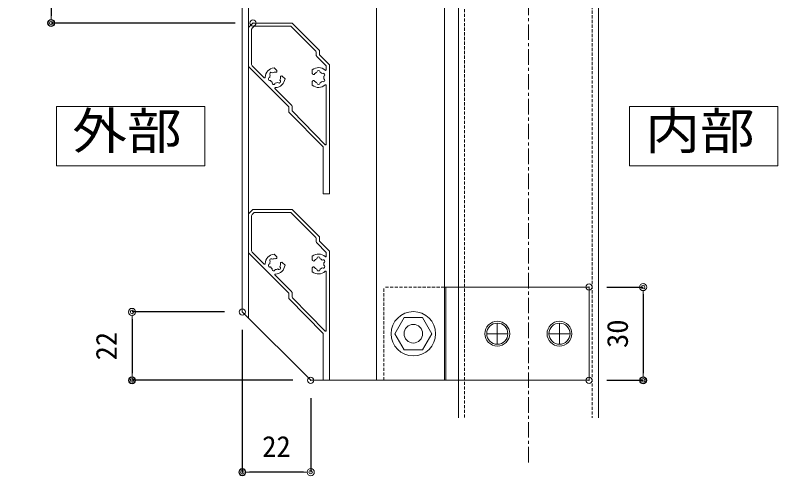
# Model space of a CAD drawing. Units: millimetres, scale not verified. Extents: x -1682 to 1682, y -1188 to 1188.
# Drawn here: x 276.9 to 767.4, y 49.9 to 346.4 of the extents above; entities that cross this region are included whole.
import ezdxf
from ezdxf.enums import TextEntityAlignment as Align

# ---------------------------------------------------------------- set-up
doc = ezdxf.new("R2010")
doc.units = ezdxf.units.MM
doc.header["$LTSCALE"] = 8
doc.header["$PDMODE"] = 32
doc.header["$PDSIZE"] = 4
doc.linetypes.add('USER1', pattern=[2, 1.25, -0.25, 0.25, -0.25])
doc.linetypes.add('USER3', pattern=[0.375, 0.25, -0.125])
for name, color, linetype, lineweight in [('0-0_0', 7, 'Continuous', 18), ('0-1_DEFPOINTS', 7, 'Continuous', 18), ('0-5_6ﾊｯﾁﾝｸﾞ', 4, 'Continuous', 18), ('0-7_3中心線', 2, 'USER1', 18), ('0-B_P4-12', 7, 'Continuous', 18), ('0-C_4アルミ', 6, 'Continuous', 18), ('0-F_2躯体隠れ', 6, 'USER3', 18)]:
    doc.layers.add(name, color=color, linetype=linetype, lineweight=lineweight)
doc.layers.add('0-9_1手摺寸法', color=7, linetype='Continuous')
doc.styles.add('ＭＳ ゴシック', font='')
doc.styles.get('ＭＳ ゴシック').set_extended_font_data('MS Gothic')

# ---------------------------------------------------------------- blocks, each defined once
blk = doc.blocks.new('_ORIGIN2')
at = {"layer": '0-0_0'}
blk.add_line((-0.5, 0), (-1, 0), dxfattribs=at)
for radius in [0.5, 0.25]:
    blk.add_circle((0, 0), radius, dxfattribs=at)
blk = doc.blocks.new('D9')
at = {"layer": '0-1_DEFPOINTS'}
for p in [(571.513, 885.334), (441.78, 765.334), (571.513, 765.334)]:
    blk.add_point(p, dxfattribs=at)
at = {"layer": '0-9_1手摺寸法'}
for p, q in [((560.013, 885.334), (441.78, 885.334)), ((441.78, 880.734), (441.78, 769.934)), ((560.013, 765.334), (441.78, 765.334))]:
    blk.add_line(p, q, dxfattribs=at)
at = {"layer": '0-9_1手摺寸法', "xscale": 4.6, "yscale": 4.6}
for p, rotation in [((441.78, 885.334), 90), ((441.78, 765.334), 270)]:
    blk.add_blockref('_ORIGIN2', p, dxfattribs=dict(at, rotation=rotation))
at = {"layer": '0-9_1手摺寸法', "style": 'ＭＳ ゴシック'}
blk.add_text('60', height=13.49, rotation=90, dxfattribs=at).set_placement((436.03, 816.134), align=Align.BOTTOM_LEFT)
blk = doc.blocks.new('D10')
at = {"layer": '0-1_DEFPOINTS'}
for p in [(564.713, 579.334), (493.772, 535.334), (608.713, 535.334)]:
    blk.add_point(p, dxfattribs=at)
at = {"layer": '0-9_1手摺寸法'}
for p, q in [((553.213, 579.334), (493.772, 579.334)), ((493.772, 574.734), (493.772, 539.934)), ((597.213, 535.334), (493.772, 535.334))]:
    blk.add_line(p, q, dxfattribs=at)
at = {"layer": '0-9_1手摺寸法', "xscale": 4.6, "yscale": 4.6}
for p, rotation in [((493.772, 579.334), 90), ((493.772, 535.334), 270)]:
    blk.add_blockref('_ORIGIN2', p, dxfattribs=dict(at, rotation=rotation))
at = {"layer": '0-9_1手摺寸法', "style": 'ＭＳ ゴシック'}
blk.add_text('22', height=13.49, rotation=90, dxfattribs=at).set_placement((488.022, 548.134), align=Align.BOTTOM_LEFT)
blk = doc.blocks.new('D11')
at = {"layer": '0-1_DEFPOINTS'}
for p in [(564.713, 579.334), (608.713, 535.334), (564.713, 476.181)]:
    blk.add_point(p, dxfattribs=at)
at = {"layer": '0-9_1手摺寸法'}
for p, q in [((564.713, 567.834), (564.713, 476.181)), ((608.713, 523.834), (608.713, 476.181)), ((604.113, 476.181), (569.313, 476.181))]:
    blk.add_line(p, q, dxfattribs=at)
at = {"layer": '0-9_1手摺寸法', "xscale": 4.6, "yscale": 4.6, "rotation": 180}
blk.add_blockref('_ORIGIN2', (564.713, 476.181), dxfattribs=at)
at = {"layer": '0-9_1手摺寸法', "xscale": 4.6, "yscale": 4.6}
blk.add_blockref('_ORIGIN2', (608.713, 476.181), dxfattribs=at)
at = {"layer": '0-9_1手摺寸法', "style": 'ＭＳ ゴシック'}
blk.add_text('22', height=13.49, dxfattribs=at).set_placement((577.513, 481.931), align=Align.BOTTOM_LEFT)
blk = doc.blocks.new('D88')
at = {"layer": '0-1_DEFPOINTS'}
for p in [(787.713, 595.334), (787.713, 535.334), (822.522, 535.334)]:
    blk.add_point(p, dxfattribs=at)
at = {"layer": '0-9_1手摺寸法'}
for p, q in [((799.213, 595.334), (822.522, 595.334)), ((822.522, 590.734), (822.522, 539.934)), ((799.213, 535.334), (822.522, 535.334))]:
    blk.add_line(p, q, dxfattribs=at)
at = {"layer": '0-9_1手摺寸法', "xscale": 4.6, "yscale": 4.6}
for p, rotation in [((822.522, 595.334), 90), ((822.522, 535.334), 270)]:
    blk.add_blockref('_ORIGIN2', p, dxfattribs=dict(at, rotation=rotation))
at = {"layer": '0-9_1手摺寸法', "style": 'ＭＳ ゴシック'}
blk.add_text('30', height=13.49, rotation=90, dxfattribs=at).set_placement((816.772, 556.134), align=Align.BOTTOM_LEFT)

msp = doc.modelspace()

# ---------------------------------------------------------------- linework, layer by layer
at = {"layer": '0-5_6ﾊｯﾁﾝｸﾞ'}
for p, q in [((586.974, 134.592), (586.974, 148.192)), ((626.974, 134.592), (626.974, 148.192)), ((593.774, 141.392), (580.174, 141.392)), ((633.774, 141.392), (620.174, 141.392))]:
    msp.add_line(p, q, dxfattribs=at)
msp.add_lwpolyline([(520.974, 141.392), (526.974, 131), (538.974, 131), (544.974, 141.392), (538.974, 151.784), (526.974, 151.784)], close=True, dxfattribs=at)
for centre, radius in [((532.974, 141.392), 14.25), ((532.974, 141.392), 6), ((586.974, 141.392), 8), ((586.974, 141.392), 6.8), ((626.974, 141.392), 8), ((626.974, 141.392), 6.8)]:
    msp.add_circle(centre, radius, dxfattribs=at)
at = {"layer": '0-7_3中心線'}
msp.add_line((606.974, 58.509), (606.974, 867.332), dxfattribs=at)
at = {"layer": '0-B_P4-12'}
for p, q in [((303.507, 287.538), (303.507, 249.527)), ((672.045, 287.538), (672.045, 249.527))]:
    msp.add_line(p, q, dxfattribs=at)
for points in [[(303.507, 249.527), (398.833, 249.527), (398.833, 287.538), (303.507, 287.538)], [(672.045, 249.528), (767.371, 249.528), (767.371, 287.538), (672.045, 287.538)]]:
    msp.add_lwpolyline(points, dxfattribs=at)
at = {"layer": '0-C_4アルミ'}
for p, q in [((651.974, 616.352), (651.974, 87.273)), ((422.974, 155.392), (422.974, 581.392)), ((426.974, 151.392), (426.974, 581.392)), ((509.224, 111.392), (509.224, 581.392)), ((552.974, 111.392), (552.974, 581.392)), ((561.974, 521.392), (561.974, 87.273)), ((426.974, 338.592), (429.774, 341.392)), ((426.974, 338.592), (426.974, 313.392)), ((429.267, 338.056), (430.309, 339.099)), ((430.309, 339.099), (429.267, 338.056)), ((429.774, 341.392), (454.974, 341.392)), ((431.016, 339.392), (453.731, 339.392)), ((453.731, 339.392), (431.016, 339.392)), ((454.974, 341.392), (472.574, 323.792)), ((428.974, 337.349), (428.974, 314.635)), ((428.974, 337.349), (428.974, 314.635)), ((470.574, 322.549), (470.574, 320.549)), ((470.574, 320.549), (470.574, 322.549)), ((470.867, 319.842), (476.974, 313.735)), ((476.974, 313.735), (470.867, 319.842)), ((429.267, 313.927), (437.001, 306.193)), ((437.001, 306.193), (429.267, 313.927)), ((478.974, 314.563), (478.974, 231.392)), ((452.974, 287.392), (426.974, 313.392)), ((443.362, 312.56), (445.098, 310.823)), ((445.07, 309.946), (445.202, 310.437)), ((467.974, 311.288), (467.974, 308.832)), ((476.974, 313.735), (476.974, 312.578)), ((476.974, 311.3), (476.974, 313.735)), ((437.001, 306.193), (437.021, 306.213)), ((447.814, 307.203), (448.305, 307.334)), ((450.427, 305.494), (448.691, 307.231)), ((448.752, 307.152), (448.761, 307.161)), ((467.974, 308.882), (467.977, 308.885)), ((468.614, 308.232), (468.174, 308.486)), ((468.614, 304.352), (468.174, 304.098)), ((467.974, 301.296), (467.974, 303.752)), ((476.974, 301.284), (476.974, 263.382)), ((444.072, 299.122), (454.681, 288.513)), ((452.974, 287.392), (452.974, 283.951)), ((454.974, 287.806), (454.974, 285.162)), ((454.974, 287.806), (454.974, 285.162)), ((455.16, 284.581), (476.336, 263.06)), ((452.974, 283.951), (474.974, 261.593)), ((474.974, 261.593), (474.974, 231.392)), ((474.974, 231.392), (478.974, 231.392)), ((478.872, 231.392), (478.974, 231.493)), ((426.974, 218.592), (429.774, 221.392)), ((429.774, 221.392), (454.974, 221.392)), ((454.974, 221.392), (472.574, 203.792)), ((426.974, 218.592), (426.974, 193.392)), ((428.974, 217.349), (428.974, 194.635)), ((428.974, 217.349), (428.974, 194.635)), ((429.267, 218.056), (430.309, 219.099)), ((430.309, 219.099), (429.267, 218.056)), ((431.016, 219.392), (453.731, 219.392)), ((453.731, 219.392), (431.016, 219.392)), ((470.574, 202.549), (470.574, 200.549)), ((470.574, 200.549), (470.574, 202.549)), ((470.867, 199.842), (476.974, 193.735)), ((476.974, 193.735), (470.867, 199.842)), ((452.974, 167.392), (426.974, 193.392)), ((429.267, 193.927), (437.001, 186.193)), ((437.001, 186.193), (429.267, 193.927)), ((443.362, 192.56), (445.098, 190.823)), ((467.974, 191.288), (467.974, 188.832)), ((476.974, 193.735), (476.974, 192.578)), ((476.974, 191.3), (476.974, 193.735)), ((478.974, 194.563), (478.974, 111.392)), ((445.07, 189.946), (445.202, 190.437)), ((447.814, 187.203), (448.305, 187.334)), ((450.427, 185.494), (448.691, 187.231)), ((448.752, 187.152), (448.761, 187.161)), ((467.974, 188.882), (467.977, 188.885)), ((468.614, 188.232), (468.174, 188.486)), ((437.001, 186.193), (437.021, 186.213)), ((467.974, 181.296), (467.974, 183.752)), ((468.614, 184.352), (468.174, 184.098)), ((444.072, 179.122), (454.681, 168.513)), ((476.974, 181.284), (476.974, 143.382)), ((452.974, 167.392), (452.974, 163.951)), ((454.974, 167.806), (454.974, 165.162)), ((454.974, 167.806), (454.974, 165.162)), ((552.974, 171.392), (645.974, 171.392)), ((553.974, 111.392), (553.974, 171.392)), ((645.974, 111.392), (645.974, 171.392)), ((452.974, 163.951), (474.974, 141.593)), ((455.16, 164.581), (476.336, 143.06)), ((422.974, 155.392), (466.974, 111.392)), ((474.974, 141.593), (474.974, 111.392)), ((552.974, 111.392), (466.974, 111.392)), ((474.974, 111.392), (478.974, 111.392)), ((478.872, 111.392), (478.974, 111.493)), ((552.974, 111.392), (645.974, 111.392))]:
    msp.add_line(p, q, dxfattribs=at)
at = {"layer": '0-C_4アルミ', "linetype": 'USER3'}
for p in [(513.974, 111.392), (552.974, 171.392)]:
    msp.add_line(p, (513.974, 171.392), dxfattribs=at)
at = {"layer": '0-C_4アルミ'}
for points in [[(454.438, 339.099), (470.281, 323.256), (454.438, 339.099)], [(472.574, 323.792), (472.574, 320.963), (478.974, 314.563)], [(454.438, 219.099), (470.281, 203.256), (454.438, 219.099)], [(472.574, 203.792), (472.574, 200.963), (478.974, 194.563)]]:
    msp.add_lwpolyline(points, dxfattribs=at)
for centre, radius, start, end in [((431.016, 338.392), 1, 90, 135), ((431.016, 338.392), 1, 90, 135), ((453.731, 338.392), 1, 45, 90), ((453.731, 338.392), 1, 45, 90), ((429.974, 337.349), 1, 135, 180), ((429.974, 337.349), 1, 135, 180), ((469.574, 322.549), 1, 0, 45), ((469.574, 322.549), 1, 0, 45), ((471.574, 320.549), 1, 180, 225), ((471.574, 320.549), 1, 180, 225), ((429.974, 314.635), 1, 180, 225), ((429.974, 314.635), 1, 180, 225), ((444.066, 306.199), 6.4, 96.31781, 177.56845), ((441.591, 308.674), 1, 36.78679, 233.21321), ((444.066, 306.199), 3.5, 80.88684, 118.57358), ((444.684, 310.05), 0.4, 260.88684, 345), ((444.816, 310.541), 0.4, 345, 45), ((471.974, 306.292), 6.4, 47.43155, 128.68219), ((471.974, 306.292), 3.5, 106.42642, 144.11316), ((471.974, 309.792), 1, 351.78679, 188.21321), ((471.974, 306.292), 3.5, 46.42642, 73.57358), ((475.005, 308.042), 1, 291.78679, 128.21321), ((476.574, 311.3), 0.4, 227.43155, 0), ((437.272, 306.487), 0.4, 225, 357.56845), ((440.686, 305.293), 1, 96.78679, 293.21321), ((444.066, 306.199), 3.5, 151.42642, 178.57358), ((444.066, 306.199), 3.5, 211.42642, 238.57358), ((444.066, 306.199), 6.4, 272.43155, 353.68219), ((446.541, 303.724), 1, 216.78679, 53.21321), ((444.066, 306.199), 3.5, 331.42642, 9.11316), ((447.917, 306.816), 0.4, 105, 189.11316), ((448.408, 306.948), 0.4, 45, 105), ((468.374, 308.832), 0.4, 180, 240), ((468.374, 303.752), 0.4, 120, 180), ((468.814, 308.578), 0.4, 240, 324.11316), ((468.814, 304.006), 0.4, 35.88684, 120), ((471.974, 306.292), 3.5, 215.88684, 253.57358), ((475.005, 304.542), 1, 231.78679, 68.21321), ((471.974, 306.292), 3.5, 346.42642, 13.57358), ((443.16, 302.818), 1, 156.78679, 353.21321), ((444.355, 299.405), 0.4, 92.43155, 225), ((444.066, 306.199), 3.5, 271.42642, 298.57358), ((471.974, 306.292), 6.4, 231.31781, 312.56845), ((471.974, 302.792), 1, 171.78679, 8.21321), ((471.974, 306.292), 3.5, 286.42642, 313.57358), ((476.574, 301.284), 0.4, 0, 132.56845), ((453.974, 287.806), 1, 360, 45), ((453.974, 287.806), 1, 0, 45), ((455.974, 285.162), 1, 180, 215.53768), ((476.574, 263.382), 0.4, 215.53768, 0), ((429.974, 217.349), 1, 135, 180), ((429.974, 217.349), 1, 135, 180), ((431.016, 218.392), 1, 90, 135), ((431.016, 218.392), 1, 90, 135), ((453.731, 218.392), 1, 45, 90), ((453.731, 218.392), 1, 45, 90), ((469.574, 202.549), 1, 0, 45), ((469.574, 202.549), 1, 0, 45), ((471.574, 200.549), 1, 180, 225), ((471.574, 200.549), 1, 180, 225), ((429.974, 194.635), 1, 180, 225), ((429.974, 194.635), 1, 180, 225), ((444.066, 186.199), 6.4, 96.31781, 177.56845), ((471.974, 186.292), 6.4, 47.43155, 128.68219), ((476.574, 191.3), 0.4, 227.43155, 0), ((437.272, 186.487), 0.4, 225, 357.56845), ((444.066, 186.199), 3.5, 151.42642, 178.57358), ((441.591, 188.674), 1, 36.78679, 233.21321), ((444.066, 186.199), 3.5, 80.88684, 118.57358), ((444.684, 190.05), 0.4, 260.88684, 345), ((444.816, 190.541), 0.4, 345, 45), ((444.066, 186.199), 3.5, 331.42642, 9.11316), ((447.917, 186.816), 0.4, 105, 189.11316), ((448.408, 186.948), 0.4, 45, 105), ((468.374, 188.832), 0.4, 180, 240), ((468.814, 188.578), 0.4, 240, 324.11316), ((471.974, 186.292), 3.5, 106.42642, 144.11316), ((471.974, 189.792), 1, 351.78679, 188.21321), ((471.974, 186.292), 3.5, 46.42642, 73.57358), ((475.005, 188.042), 1, 291.78679, 128.21321), ((471.974, 186.292), 3.5, 346.42642, 13.57358), ((440.686, 185.293), 1, 96.78679, 293.21321), ((444.066, 186.199), 3.5, 211.42642, 238.57358), ((443.16, 182.818), 1, 156.78679, 353.21321), ((444.066, 186.199), 3.5, 271.42642, 298.57358), ((444.066, 186.199), 6.4, 272.43155, 353.68219), ((446.541, 183.724), 1, 216.78679, 53.21321), ((468.374, 183.752), 0.4, 120, 180), ((471.974, 186.292), 6.4, 231.31781, 312.56845), ((468.814, 184.006), 0.4, 35.88684, 120), ((471.974, 186.292), 3.5, 215.88684, 253.57358), ((471.974, 182.792), 1, 171.78679, 8.21321), ((471.974, 186.292), 3.5, 286.42642, 313.57358), ((475.005, 184.542), 1, 231.78679, 68.21321), ((476.574, 181.284), 0.4, 0, 132.56845), ((444.355, 179.405), 0.4, 92.43155, 225), ((453.974, 167.806), 1, 360, 45), ((453.974, 167.806), 1, 0, 45), ((455.974, 165.162), 1, 180, 215.53768), ((476.574, 143.382), 0.4, 215.53768, 0)]:
    msp.add_arc(centre, radius, start, end, dxfattribs=at)
at = {"layer": '0-F_2躯体隠れ'}
for p, q in [((647.974, 616.352), (647.974, 87.273)), ((565.974, 521.392), (565.974, 87.273))]:
    msp.add_line(p, q, dxfattribs=at)

# ---------------------------------------------------------------- block references
at = {"layer": '0-9_1手摺寸法'}
for name in ['D9', 'D88', 'D10', 'D11']:
    msp.add_blockref(name, (-141.739, -423.942), dxfattribs=at)

# ---------------------------------------------------------------- texts
at = {"layer": '0-B_P4-12', "style": 'ＭＳ ゴシック', "width": 1.1}
for s, p in [('外部', (313.566, 253.16)), ('内部', (682.105, 253.16))]:
    msp.add_text(s, height=23.46, dxfattribs=at).set_placement(p, align=Align.BOTTOM_LEFT)

doc.saveas('drawing.dxf')
